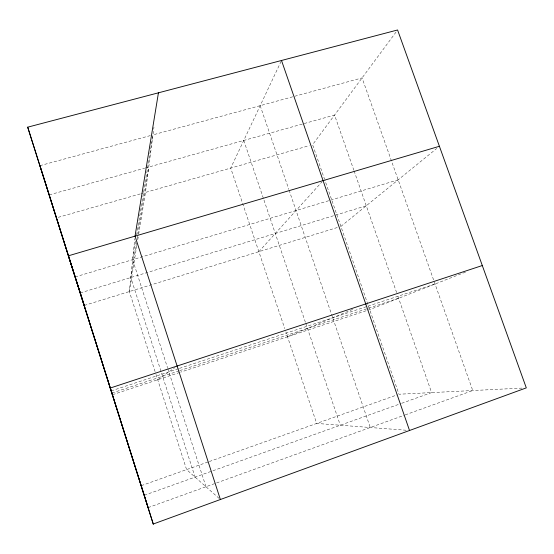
<?xml version="1.0" encoding="UTF-8"?>
<svg xmlns="http://www.w3.org/2000/svg" width="554" height="554" viewBox="0 0 554 554"><rect width="100%" height="100%" fill="white"/><g stroke="black" fill="none" stroke-linecap="round" stroke-linejoin="round"><path stroke-width="0.42" stroke-dasharray="2.77 2.08" d="M155.072 371.589L129.338 291.57L134.774 238.663M405.237 414.891L472.749 390.549L362.074 77.906L152.952 134.871L145.46 192.432L138.708 233.947M153.07 134.02L153.964 127.15M136.45 242.687L130.779 277.533L195.091 477.119M137.143 238.435L137.697 235.034M137.835 234.183L148.763 167.038M129.338 291.57L136.914 244.965M137.745 239.882L138.569 234.799M135.661 240.99L132.614 259.667L167.537 367.773M136.63 235.048L152.952 134.871M281.141 61.259L230.72 168.077L242.306 202.501M396.034 32.063L312.601 144.691L324.485 179.018M258.863 251.682L321.922 181.892M340.897 226.42L436.746 148.444M157.696 379.76L175.057 367.482M287.512 336.784L353.944 308.869M465.478 272.118L369.684 309.582L180.701 372.143M148.153 507.603L404.42 415.188M144.324 495.262L212.127 471.032M212.937 470.741L400.895 403.575M401.698 403.284L431.601 392.599L397.481 295.026M141.346 485.65L208.539 461.807M209.357 461.517L397.356 394.808M112.566 394.697L179.884 372.413M111.229 390.889L178.693 368.625M179.51 368.355L367.108 306.438M367.925 306.168L435.042 284.022M111.984 393.021L178.97 370.882M179.787 370.612L398.617 298.267M84.326 305.427L339.256 226.925M80.309 292.914L366.277 205.769M75.178 276.938L398.16 179.835M58.26 217.334L140.474 193.852M141.305 193.616L309.291 145.64M49.285 194.869L144.622 168.194M145.453 167.966L334.554 115.052L353.812 170.133M39.971 165.653L150.466 135.557M521.979 388.091L398.984 394.226L324.769 179.835M406.11 430.229L316.673 423.436L285.857 331.874M219.135 498.413L186.587 469.598L155.335 372.406M354.096 170.944L397.197 294.209M260.179 105.662L288.821 189.399M289.098 190.209L370.259 427.508M243.76 140.46L305.524 322.67M305.801 323.494L340.294 425.23M242.583 203.325L284.756 328.605M167.8 368.59L205.97 486.751"/><path stroke-width="0.83" d="M158.437 92.816L135.031 236.143L220.388 499.521M153.25 524.022L526.3 387.876L397.578 29.978L27.7 127.171L153.25 524.022L27.7 127.171M482.299 265.539L110.232 388.049L112.566 394.697M439.405 146.277L68.398 255.816L84.326 305.427M281.508 60.476L409.524 430.493M39.971 165.653L148.153 507.603"/></g></svg>
